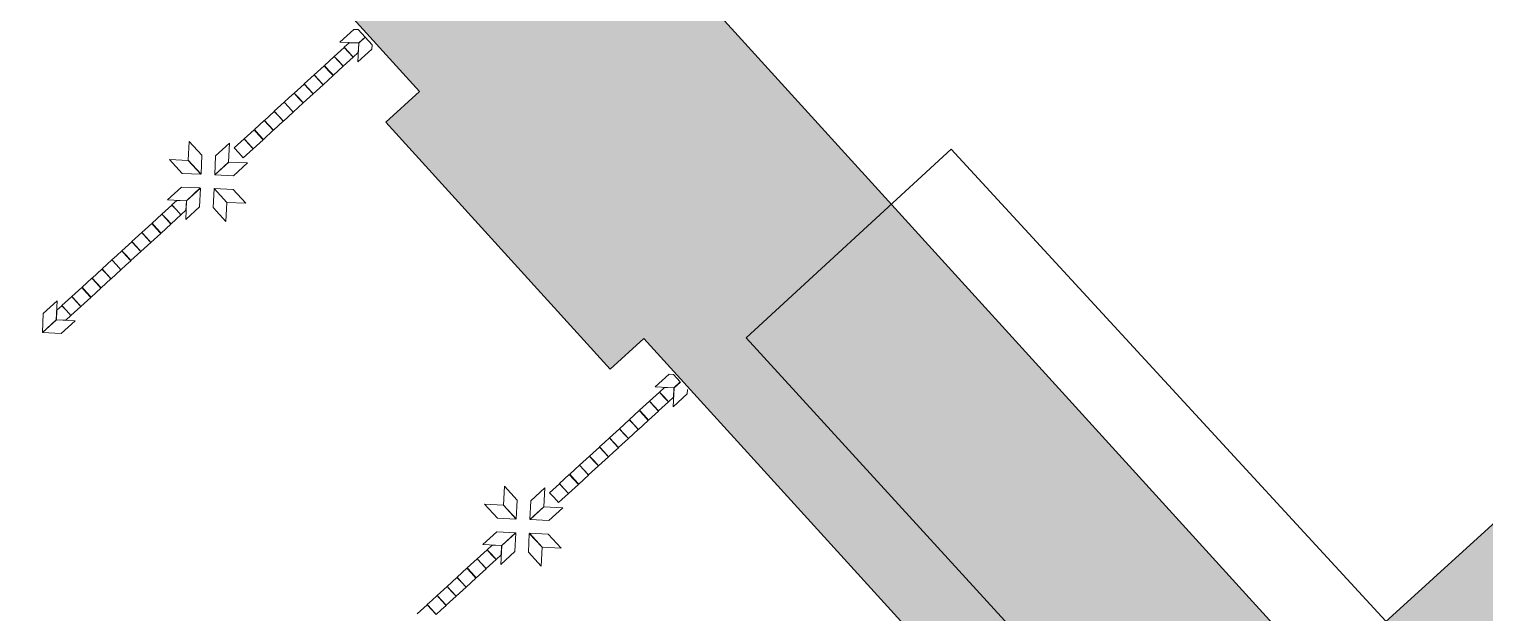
# Model space of a CAD drawing. Header units: inches. Extents: x 733725 to 1472938, y 4017711 to 8040520.
# Drawn here: x 734989.67 to 735033.31, y 4018865.03 to 4018882.52 of the extents above; entities that cross this region are included whole.
import ezdxf

# ---------------------------------------------------------------- set-up
doc = ezdxf.new("R2010")
doc.units = ezdxf.units.IN
doc.header["$MEASUREMENT"] = 0
for name, color, linetype, lineweight in [('H-HARAM3', 123, 'Continuous', 5), ('H-MAFSALL', 31, 'Continuous', 13), ('VAZE-MOJOOD-IN', 252, 'Continuous', 0)]:
    doc.layers.add(name, color=color, linetype=linetype, lineweight=lineweight)

msp = doc.modelspace()

# ---------------------------------------------------------------- hatches: boundary and pattern name
at = {"layer": 'H-HARAM3'}
h = msp.add_hatch(color=256, dxfattribs=at)
h.paths.add_polyline_path([(734968.945, 4018904.57), (734970.969, 4018906.602), (734971.867, 4018905.737), (734973.578, 4018907.283), (734973.489, 4018907.38), (734973.506, 4018907.734), (734972.712, 4018908.607), (734972.812, 4018910.704), (734974.365, 4018912.117), (734976.463, 4018912.017), (734977.257, 4018911.143), (734977.61, 4018911.127), (734977.698, 4018911.029), (734979.304, 4018912.489), (734977.921, 4018914.01), (734980.191, 4018916.143), (735001.122, 4018893.12), (735002.874, 4018894.713), (735010.473, 4018886.354), (735008.722, 4018884.761), (735028.454, 4018863.056), (735048.071, 4018880.89), (735063.581, 4018863.83), (735004.903, 4018810.484), (735014.588, 4018799.831), (735011.331, 4018796.869), (734988.511, 4018776.123), (734978.826, 4018786.776), (734935.481, 4018747.37), (734870.425, 4018818.928), (734879.573, 4018827.244), (734878.38, 4018828.556), (734957.805, 4018900.702), (734963.758, 4018902.485), (734968.84, 4018904.697)])
h.paths.add_polyline_path([(734888.935, 4018827.611), (734888.538, 4018819.278), (734909.051, 4018796.714), (734910.063, 4018797.634), (734916.789, 4018790.236), (734915.777, 4018789.316), (734936.29, 4018766.753), (734944.623, 4018766.356), (734981.613, 4018799.985), (734980.02, 4018801.737), (734989.638, 4018810.48), (734991.23, 4018808.728), (735028.22, 4018842.357), (735028.617, 4018850.69), (735008.103, 4018873.253), (735007.091, 4018872.333), (735000.365, 4018879.731), (735001.377, 4018880.651), (734980.864, 4018903.215), (734972.531, 4018903.612), (734935.541, 4018869.983), (734937.134, 4018868.231), (734927.517, 4018859.488), (734925.924, 4018861.239)], flags=16)
h = msp.add_hatch(color=256, dxfattribs=at)
h.paths.add_polyline_path([(734968.945, 4018904.57), (734970.969, 4018906.602), (734971.867, 4018905.737), (734973.578, 4018907.283), (734973.489, 4018907.38), (734973.506, 4018907.734), (734972.712, 4018908.607), (734972.812, 4018910.704), (734974.365, 4018912.117), (734976.463, 4018912.017), (734977.257, 4018911.143), (734977.61, 4018911.127), (734977.698, 4018911.029), (734979.304, 4018912.489), (734977.921, 4018914.01), (734980.191, 4018916.143), (735001.122, 4018893.12), (735002.874, 4018894.713), (735010.473, 4018886.354), (735008.722, 4018884.761), (735028.454, 4018863.056), (735048.071, 4018880.89), (735063.581, 4018863.83), (735004.903, 4018810.484), (735014.588, 4018799.831), (735011.331, 4018796.869), (734988.511, 4018776.123), (734978.826, 4018786.776), (734935.481, 4018747.37), (734870.425, 4018818.928), (734879.573, 4018827.244), (734878.38, 4018828.556), (734957.805, 4018900.702), (734963.758, 4018902.485), (734968.84, 4018904.697)])
h.paths.add_polyline_path([(734888.935, 4018827.611), (734888.538, 4018819.278), (734909.051, 4018796.714), (734910.063, 4018797.634), (734916.789, 4018790.236), (734915.777, 4018789.316), (734936.29, 4018766.753), (734944.623, 4018766.356), (734981.613, 4018799.985), (734980.02, 4018801.737), (734989.638, 4018810.48), (734991.23, 4018808.728), (735028.22, 4018842.357), (735028.617, 4018850.69), (735008.103, 4018873.253), (735007.091, 4018872.333), (735000.365, 4018879.731), (735001.377, 4018880.651), (734980.864, 4018903.215), (734972.531, 4018903.612), (734935.541, 4018869.983), (734937.134, 4018868.231), (734927.517, 4018859.488), (734925.924, 4018861.239)], flags=16)
at = {"layer": 'H-MAFSALL'}
h = msp.add_hatch(dxfattribs=at)
h.set_pattern_fill('ANGLE', color=256, scale=0.3, angle=45, style=0)
h.set_pattern_definition([(44.999999983, (-0.0012, 0.0002), (-1.4817422595, 1.4817422604), [1.524, -0.5715]), (134.999999983, (-0.0012, 0.0002), (-1.4817422604, -1.4817422595), [1.524, -0.5715])])
edge = h.paths.add_edge_path(flags=16)
edge.add_arc((734483.445, 4019138.19), 8, -50, 310)
edge = h.paths.add_edge_path(flags=16)
edge.add_arc((735041.69, 4018744.78), 5, 130, 310)
edge.add_arc((735041.69, 4018744.78), 5, -50, 130)
edge = h.paths.add_edge_path(flags=16)
edge.add_arc((734929.449, 4018650.032), 10, 307.1029, 310)
edge.add_line((734935.877, 4018642.372), (734935.481, 4018642.057))
edge = h.paths.add_edge_path(flags=16)
edge.add_arc((734448.304, 4018988.959), 5, -50, 310)
edge = h.paths.add_edge_path(flags=16)
edge.add_arc((734929.449, 4018650.032), 10, -50, 310)
edge = h.paths.add_edge_path()
edge.add_line((734470.495, 4018819.804), (734535.003, 4018852.189))
edge.add_line((734535.003, 4018852.189), (734535.003, 4018852.189))
edge.add_line((734535.003, 4018852.189), (734572.914, 4018810.916))
edge.add_arc((734615.714, 4018815.067), 43, 185.5397, 259.5981)
edge.add_line((734607.95, 4018772.774), (734656.259, 4018720.181))
edge.add_line((734656.259, 4018720.181), (734681.017, 4018702.881))
edge.add_line((734681.017, 4018702.881), (734689.467, 4018687.669))
edge.add_line((734689.467, 4018687.669), (734694.857, 4018680.12))
edge.add_line((734694.857, 4018680.12), (734719.321, 4018651.346))
edge.add_line((734719.321, 4018651.346), (734735.321, 4018631.946))
edge.add_line((734735.321, 4018631.946), (734738.811, 4018624.304))
edge.add_line((734738.811, 4018624.304), (734748.26, 4018603.512))
edge.add_line((734748.26, 4018603.512), (734747.516, 4018601.656))
edge.add_arc((734785.506, 4018511.871), 97.491, 107.72929, 112.93457, ccw=False)
edge.add_arc((734656.551, 4018541.881), 117.492, 25.08126, 32.34036, ccw=False)
edge.add_line((734762.964, 4018591.686), (734809.18, 4018581.942))
edge.add_line((734809.18, 4018581.942), (734866.219, 4018571.729))
edge.add_line((734866.219, 4018571.729), (734867.898, 4018578.513))
edge.add_line((734867.898, 4018578.513), (734907.725, 4018615.005))
edge.add_line((734907.725, 4018615.005), (734912.431, 4018609.829))
edge.add_line((734912.431, 4018609.829), (734975.64, 4018667.103))
edge.add_line((734975.64, 4018667.103), (734970.981, 4018672.229))
edge.add_line((734970.981, 4018672.229), (735032.04, 4018727.74))
edge.add_line((735032.04, 4018727.74), (735037.306, 4018722.006))
edge.add_line((735037.306, 4018722.006), (735052.413, 4018735.663))
edge.add_line((735052.413, 4018735.663), (735059.338, 4018741.922))
edge.add_line((735059.338, 4018741.922), (735066.401, 4018748.341))
edge.add_line((735066.401, 4018748.341), (735061.106, 4018754.165))
edge.add_line((735061.106, 4018754.165), (735117.118, 4018805.091))
edge.add_line((735117.118, 4018805.091), (735104.817, 4018818.622))
edge.add_line((735104.817, 4018818.622), (734958.677, 4018685.762))
edge.add_line((734958.677, 4018685.762), (734951.519, 4018693.635))
edge.add_line((734951.519, 4018693.635), (734933.872, 4018677.591))
edge.add_line((734933.872, 4018677.591), (734905.385, 4018651.693))
edge.add_line((734905.385, 4018651.693), (734888.108, 4018635.985))
edge.add_line((734888.108, 4018635.985), (734892.767, 4018630.86))
edge.add_line((734892.767, 4018630.86), (734854.667, 4018596.221))
edge.add_line((734854.667, 4018596.221), (734784.293, 4018608.823))
edge.add_arc((734788.7, 4018633.431), 25, 217.1653, 259.8479, ccw=False)
edge.add_line((734768.777, 4018618.328), (734704.047, 4018703.715))
edge.add_line((734704.047, 4018703.715), (734708.534, 4018710.947))
edge.add_line((734708.534, 4018710.947), (734700.207, 4018716.114))
edge.add_line((734700.207, 4018716.114), (734704.039, 4018722.289))
edge.add_line((734704.039, 4018722.289), (734698.091, 4018725.98))
edge.add_line((734698.091, 4018725.98), (734702.273, 4018732.721))
edge.add_line((734702.273, 4018732.721), (734702.336, 4018732.679))
edge.add_arc((734708.117, 4018741.415), 10.475, 236.5024, 314.0512)
edge.add_line((734715.401, 4018733.886), (734717.159, 4018735.485))
edge.add_line((734717.159, 4018735.485), (734722.231, 4018740.095))
edge.add_line((734722.231, 4018740.095), (734720.065, 4018742.478))
edge.add_line((734720.065, 4018742.478), (734726.132, 4018747.994))
edge.add_line((734726.132, 4018747.994), (734719.41, 4018755.387))
edge.add_line((734719.41, 4018755.387), (734713.218, 4018749.758))
edge.add_line((734713.218, 4018749.758), (734710.291, 4018752.978))
edge.add_line((734710.291, 4018752.978), (734716.483, 4018758.607))
edge.add_line((734716.483, 4018758.607), (734709.759, 4018766.003))
edge.add_line((734709.759, 4018766.003), (734703.567, 4018760.373))
edge.add_line((734703.567, 4018760.373), (734700.64, 4018763.593))
edge.add_line((734700.64, 4018763.593), (734706.832, 4018769.222))
edge.add_line((734706.832, 4018769.222), (734700.111, 4018776.616))
edge.add_line((734700.111, 4018776.616), (734694.4, 4018771.424))
edge.add_line((734694.4, 4018771.424), (734692.234, 4018773.807))
edge.add_line((734692.234, 4018773.807), (734686.631, 4018768.713))
edge.add_line((734686.631, 4018768.713), (734683.931, 4018766.258))
edge.add_arc((734691.488, 4018755.604), 13.062, 125.3471, 234.1486)
edge.add_line((734683.838, 4018745.017), (734679.674, 4018738.306))
edge.add_line((734679.674, 4018738.306), (734673.726, 4018741.996))
edge.add_line((734673.726, 4018741.996), (734673.41, 4018741.491))
edge.add_line((734673.41, 4018741.491), (734673.274, 4018741.576))
edge.add_line((734673.274, 4018741.576), (734669.424, 4018735.372))
edge.add_line((734669.424, 4018735.372), (734662.891, 4018739.425))
edge.add_line((734662.891, 4018739.425), (734661.12, 4018740.524))
edge.add_line((734661.12, 4018740.524), (734662.269, 4018742.424))
edge.add_line((734662.269, 4018742.424), (734639.091, 4018767.919))
edge.add_line((734639.091, 4018767.919), (734644.863, 4018773.166))
edge.add_line((734644.863, 4018773.166), (734641.27, 4018777.117))
edge.add_line((734641.27, 4018777.117), (734635.499, 4018771.87))
edge.add_line((734635.499, 4018771.87), (734624.539, 4018783.924))
edge.add_line((734624.539, 4018783.924), (734623.801, 4018783.25))
edge.add_line((734623.801, 4018783.25), (734611.491, 4018796.79))
edge.add_line((734611.491, 4018796.79), (734615.969, 4018800.904))
edge.add_line((734615.969, 4018800.904), (734613.206, 4018803.943))
edge.add_line((734613.206, 4018803.943), (734611.359, 4018802.264))
edge.add_line((734611.359, 4018802.264), (734611.02, 4018802.637))
edge.add_line((734611.02, 4018802.637), (734608.08, 4018802.777))
edge.add_line((734608.08, 4018802.777), (734607.708, 4018802.438))
edge.add_line((734607.708, 4018802.438), (734600.959, 4018809.861))
edge.add_line((734600.959, 4018809.861), (734601.332, 4018810.2))
edge.add_line((734601.332, 4018810.2), (734601.471, 4018813.14))
edge.add_line((734601.471, 4018813.14), (734601.133, 4018813.512))
edge.add_line((734601.133, 4018813.512), (734602.98, 4018815.191))
edge.add_line((734602.98, 4018815.191), (734600.195, 4018818.254))
edge.add_line((734600.195, 4018818.254), (734595.696, 4018814.164))
edge.add_line((734595.696, 4018814.164), (734583.386, 4018827.704))
edge.add_line((734583.386, 4018827.704), (734584.128, 4018828.375))
edge.add_line((734584.128, 4018828.375), (734573.169, 4018840.43))
edge.add_line((734573.169, 4018840.43), (734578.94, 4018845.677))
edge.add_line((734578.94, 4018845.677), (734575.348, 4018849.628))
edge.add_line((734575.348, 4018849.628), (734569.576, 4018844.381))
edge.add_line((734569.576, 4018844.381), (734546.398, 4018869.875))
edge.add_line((734546.398, 4018869.875), (734544.397, 4018868.912))
edge.add_line((734544.397, 4018868.912), (734540.057, 4018877.668))
edge.add_line((734540.057, 4018877.668), (734546.599, 4018880.911))
edge.add_line((734546.599, 4018880.911), (734546.526, 4018881.057))
edge.add_line((734546.526, 4018881.057), (734547.06, 4018881.322))
edge.add_line((734547.06, 4018881.322), (734543.952, 4018887.593))
edge.add_line((734543.952, 4018887.593), (734551.028, 4018891.101))
edge.add_arc((734562.294, 4018897.711), 13.062, 210.4016, 319.2031)
edge.add_line((734572.182, 4018889.177), (734580.485, 4018896.725))
edge.add_line((734580.485, 4018896.725), (734578.319, 4018899.107))
edge.add_line((734578.319, 4018899.107), (734584.029, 4018904.299))
edge.add_line((734584.029, 4018904.299), (734577.183, 4018911.579))
edge.add_line((734577.183, 4018911.579), (734571.116, 4018906.063))
edge.add_line((734571.116, 4018906.063), (734568.189, 4018909.283))
edge.add_line((734568.189, 4018909.283), (734574.256, 4018914.799))
edge.add_line((734574.256, 4018914.799), (734567.532, 4018922.195))
edge.add_line((734567.532, 4018922.195), (734561.465, 4018916.679))
edge.add_line((734561.465, 4018916.679), (734558.538, 4018919.898))
edge.add_line((734558.538, 4018919.898), (734564.605, 4018925.414))
edge.add_line((734564.605, 4018925.414), (734558.008, 4018932.921))
edge.add_line((734558.008, 4018932.921), (734551.941, 4018927.405))
edge.add_line((734551.941, 4018927.405), (734549.774, 4018929.787))
edge.add_line((734549.774, 4018929.787), (734542.945, 4018923.578))
edge.add_arc((734549.637, 4018915.633), 10.388, 130.1084, 208.8482)
edge.add_line((734540.538, 4018910.621), (734533.43, 4018907.097))
edge.add_line((734533.43, 4018907.097), (734530.321, 4018913.369))
edge.add_line((734530.321, 4018913.369), (734523.81, 4018910.141))
edge.add_line((734523.81, 4018910.141), (734519.422, 4018918.991))
edge.add_line((734519.422, 4018918.991), (734518.414, 4018918.49))
edge.add_line((734518.414, 4018918.49), (734483.652, 4018963.612))
edge.add_line((734483.652, 4018963.612), (734466.216, 4018986.25))
edge.add_arc((734446.342, 4018986.524), 19.876, -0.7881, 95.2465)
edge.add_line((734444.525, 4019006.316), (734441.745, 4019010.015))
edge.add_arc((734457.733, 4019022.03), 20, 159.6381, 216.9245, ccw=False)
edge.add_line((734438.983, 4019028.989), (734449.624, 4019057.661))
edge.add_arc((734468.375, 4019050.702), 20, 132.2751, 159.6381, ccw=False)
edge.add_line((734454.921, 4019065.5), (734492.174, 4019099.369))
edge.add_line((734492.174, 4019099.369), (734492.352, 4019103.094))
edge.add_line((734492.352, 4019103.094), (734518.495, 4019128.91))
edge.add_line((734518.495, 4019128.91), (734515.932, 4019129.032))
edge.add_line((734515.932, 4019129.032), (734509.618, 4019135.985))
edge.add_line((734509.618, 4019135.985), (734510.13, 4019146.749))
edge.add_line((734510.13, 4019146.749), (734519.735, 4019155.04))
edge.add_line((734519.735, 4019155.04), (734521.152, 4019171.133))
edge.add_line((734521.152, 4019171.133), (734507.472, 4019199.486))
edge.add_line((734507.472, 4019199.486), (734476.686, 4019171.099))
edge.add_line((734476.686, 4019171.099), (734472.574, 4019167.308))
edge.add_line((734472.574, 4019167.308), (734466.913, 4019162.087))
edge.add_line((734466.913, 4019162.087), (734466.392, 4019149.251))
edge.add_line((734466.392, 4019149.251), (734473.058, 4019142.023))
edge.add_line((734473.058, 4019142.023), (734470.728, 4019136.003))
edge.add_line((734470.728, 4019136.003), (734468.209, 4019122.907))
edge.add_line((734468.209, 4019122.907), (734466.607, 4019104.847))
edge.add_line((734466.607, 4019104.847), (734464.67, 4019103.328))
edge.add_line((734464.67, 4019103.328), (734460.43, 4019099.47))
edge.add_line((734460.43, 4019099.47), (734439.912, 4019080.557))
edge.add_arc((734466.972, 4019051.099), 40, 132.5703, 159.9333)
edge.add_line((734429.4, 4019064.824), (734425.787, 4019054.932))
edge.add_arc((734492.611, 4019019.499), 75.638, 152.06563, 155.27115)
edge.add_line((734423.91, 4019051.14), (734418.436, 4019034.299))
edge.add_line((734418.436, 4019034.299), (734418.393, 4019032.833))
edge.add_arc((734464.107, 4019027.499), 46.024, 173.3446, 190.8662)
edge.add_arc((734458.101, 4019026.815), 40, 191.5252, 222.5703)
edge.add_line((734428.643, 4018999.755), (734431.55, 4018996.591))
edge.add_arc((734450.637, 4018990.594), 20.007, 162.5586, 282.582)
edge.add_line((734454.995, 4018971.068), (734472.935, 4018951.538))
edge.add_line((734472.935, 4018951.538), (734489.366, 4018933.651))
edge.add_line((734489.366, 4018933.651), (734498.083, 4018916.295))
edge.add_line((734498.083, 4018916.295), (734467.009, 4018900.695))
edge.add_line((734467.009, 4018900.695), (734457.734, 4018896.038))
edge.add_line((734457.734, 4018896.038), (734446.846, 4018890.572))
edge.add_line((734446.846, 4018890.572), (734436.474, 4018885.365))
edge.add_line((734436.474, 4018885.365), (734448.8, 4018875.981))
edge.add_line((734448.8, 4018875.981), (734461.775, 4018837.145))
edge.add_line((734461.775, 4018837.145), (734470.495, 4018819.804))

# ---------------------------------------------------------------- linework, layer by layer
at = {"layer": 'H-HARAM3'}
for p, q in [((734999.405, 4018882.513), (734998.988, 4018882.131)), ((734999.405, 4018882.513), (734998.988, 4018882.131)), ((734999.534, 4018882.507), (734999.405, 4018882.513)), ((734999.534, 4018882.507), (734999.405, 4018882.513)), ((734999.742, 4018882.28), (734999.534, 4018882.507)), ((734999.742, 4018882.28), (734999.534, 4018882.507)), ((734999.553, 4018882.106), (734999.742, 4018882.28)), ((734999.553, 4018882.106), (734999.742, 4018882.28)), ((734999.745, 4018882.276), (734999.556, 4018882.103)), ((734999.745, 4018882.276), (734999.556, 4018882.103)), ((734999.954, 4018882.048), (734999.745, 4018882.276)), ((734999.954, 4018882.048), (734999.745, 4018882.276)), ((734999.116, 4018881.975), (734998.821, 4018881.705)), ((734999.116, 4018881.975), (734998.821, 4018881.705)), ((734998.988, 4018882.131), (734999.553, 4018882.106)), ((734998.988, 4018882.131), (734999.553, 4018882.106)), ((734999.251, 4018881.827), (734999.116, 4018881.975)), ((734999.251, 4018881.827), (734999.116, 4018881.975)), ((734999.12, 4018881.978), (734999.269, 4018882.114)), ((734999.12, 4018881.978), (734999.269, 4018882.114)), ((734999.255, 4018881.83), (734999.12, 4018881.978)), ((734999.255, 4018881.83), (734999.12, 4018881.978)), ((734999.269, 4018882.114), (734999.551, 4018882.102)), ((734999.269, 4018882.114), (734999.551, 4018882.102)), ((734999.556, 4018882.103), (734999.53, 4018881.538)), ((734999.556, 4018882.103), (734999.53, 4018881.538)), ((734999.53, 4018881.538), (734999.948, 4018881.92)), ((734999.53, 4018881.538), (734999.948, 4018881.92)), ((734999.551, 4018882.102), (734999.539, 4018881.819)), ((734999.551, 4018882.102), (734999.539, 4018881.819)), ((734999.948, 4018881.92), (734999.954, 4018882.048)), ((734999.948, 4018881.92), (734999.954, 4018882.048)), ((734998.512, 4018881.422), (734998.217, 4018881.152)), ((734998.512, 4018881.422), (734998.217, 4018881.152)), ((734998.647, 4018881.274), (734998.512, 4018881.422)), ((734998.647, 4018881.274), (734998.512, 4018881.422)), ((734998.818, 4018881.702), (734998.523, 4018881.432)), ((734998.818, 4018881.702), (734998.523, 4018881.432)), ((734998.523, 4018881.432), (734998.658, 4018881.284)), ((734998.523, 4018881.432), (734998.658, 4018881.284)), ((734998.793, 4018881.137), (734999.088, 4018881.407)), ((734998.793, 4018881.137), (734999.088, 4018881.407)), ((734998.953, 4018881.554), (734998.818, 4018881.702)), ((734998.953, 4018881.554), (734998.818, 4018881.702)), ((734998.821, 4018881.705), (734998.956, 4018881.557)), ((734998.821, 4018881.705), (734998.956, 4018881.557)), ((734999.088, 4018881.407), (734998.953, 4018881.554)), ((734999.088, 4018881.407), (734998.953, 4018881.554)), ((734998.956, 4018881.557), (734999.091, 4018881.41)), ((734998.956, 4018881.557), (734999.091, 4018881.41)), ((734999.091, 4018881.41), (734999.386, 4018881.68)), ((734999.091, 4018881.41), (734999.386, 4018881.68)), ((734999.386, 4018881.68), (734999.251, 4018881.827)), ((734999.386, 4018881.68), (734999.251, 4018881.827)), ((734999.39, 4018881.683), (734999.255, 4018881.83)), ((734999.39, 4018881.683), (734999.255, 4018881.83)), ((734999.539, 4018881.819), (734999.39, 4018881.683)), ((734999.539, 4018881.819), (734999.39, 4018881.683)), ((734998.213, 4018881.149), (734997.918, 4018880.879)), ((734998.213, 4018881.149), (734997.918, 4018880.879)), ((734998.348, 4018881.001), (734998.213, 4018881.149)), ((734998.348, 4018881.001), (734998.213, 4018881.149)), ((734998.217, 4018881.152), (734998.352, 4018881.004)), ((734998.217, 4018881.152), (734998.352, 4018881.004)), ((734998.483, 4018880.854), (734998.348, 4018881.001)), ((734998.483, 4018880.854), (734998.348, 4018881.001)), ((734998.352, 4018881.004), (734998.487, 4018880.857)), ((734998.352, 4018881.004), (734998.487, 4018880.857)), ((734998.487, 4018880.857), (734998.782, 4018881.127)), ((734998.487, 4018880.857), (734998.782, 4018881.127)), ((734998.782, 4018881.127), (734998.647, 4018881.274)), ((734998.782, 4018881.127), (734998.647, 4018881.274)), ((734998.658, 4018881.284), (734998.793, 4018881.137)), ((734998.658, 4018881.284), (734998.793, 4018881.137)), ((734997.617, 4018880.603), (734997.469, 4018880.468)), ((734997.617, 4018880.603), (734997.469, 4018880.468)), ((734997.752, 4018880.455), (734997.617, 4018880.603)), ((734997.752, 4018880.455), (734997.617, 4018880.603)), ((734997.915, 4018880.876), (734997.62, 4018880.606)), ((734997.915, 4018880.876), (734997.62, 4018880.606)), ((734997.62, 4018880.606), (734997.755, 4018880.458)), ((734997.62, 4018880.606), (734997.755, 4018880.458)), ((734997.89, 4018880.311), (734998.185, 4018880.581)), ((734997.89, 4018880.311), (734998.185, 4018880.581)), ((734998.05, 4018880.728), (734997.915, 4018880.876)), ((734998.05, 4018880.728), (734997.915, 4018880.876)), ((734997.918, 4018880.879), (734998.053, 4018880.731)), ((734997.918, 4018880.879), (734998.053, 4018880.731)), ((734998.185, 4018880.581), (734998.05, 4018880.728)), ((734998.185, 4018880.581), (734998.05, 4018880.728)), ((734998.053, 4018880.731), (734998.188, 4018880.584)), ((734998.053, 4018880.731), (734998.188, 4018880.584)), ((734998.188, 4018880.584), (734998.483, 4018880.854)), ((734998.188, 4018880.584), (734998.483, 4018880.854)), ((734997.318, 4018880.33), (734997.023, 4018880.06)), ((734997.318, 4018880.33), (734997.023, 4018880.06)), ((734997.453, 4018880.183), (734997.318, 4018880.33)), ((734997.453, 4018880.183), (734997.318, 4018880.33)), ((734997.469, 4018880.468), (734997.321, 4018880.333)), ((734997.469, 4018880.468), (734997.321, 4018880.333)), ((734997.321, 4018880.333), (734997.456, 4018880.185)), ((734997.321, 4018880.333), (734997.456, 4018880.185)), ((734997.588, 4018880.035), (734997.453, 4018880.183)), ((734997.588, 4018880.035), (734997.453, 4018880.183)), ((734997.456, 4018880.185), (734997.591, 4018880.038)), ((734997.456, 4018880.185), (734997.591, 4018880.038)), ((734997.591, 4018880.038), (734997.739, 4018880.173)), ((734997.591, 4018880.038), (734997.739, 4018880.173)), ((734997.739, 4018880.173), (734997.887, 4018880.308)), ((734997.739, 4018880.173), (734997.887, 4018880.308)), ((734997.887, 4018880.308), (734997.752, 4018880.455)), ((734997.887, 4018880.308), (734997.752, 4018880.455)), ((734997.755, 4018880.458), (734997.89, 4018880.311)), ((734997.755, 4018880.458), (734997.89, 4018880.311)), ((734996.721, 4018879.784), (734996.426, 4018879.514)), ((734996.721, 4018879.784), (734996.426, 4018879.514)), ((734996.856, 4018879.637), (734996.721, 4018879.784)), ((734996.856, 4018879.637), (734996.721, 4018879.784)), ((734997.02, 4018880.057), (734996.725, 4018879.787)), ((734997.02, 4018880.057), (734996.725, 4018879.787)), ((734996.725, 4018879.787), (734996.86, 4018879.64)), ((734996.725, 4018879.787), (734996.86, 4018879.64)), ((734996.995, 4018879.492), (734997.29, 4018879.762)), ((734996.995, 4018879.492), (734997.29, 4018879.762)), ((734997.155, 4018879.91), (734997.02, 4018880.057)), ((734997.155, 4018879.91), (734997.02, 4018880.057)), ((734997.023, 4018880.06), (734997.158, 4018879.913)), ((734997.023, 4018880.06), (734997.158, 4018879.913)), ((734997.29, 4018879.762), (734997.155, 4018879.91)), ((734997.29, 4018879.762), (734997.155, 4018879.91)), ((734997.158, 4018879.913), (734997.293, 4018879.765)), ((734997.158, 4018879.913), (734997.293, 4018879.765)), ((734997.293, 4018879.765), (734997.588, 4018880.035)), ((734997.293, 4018879.765), (734997.588, 4018880.035)), ((734996.117, 4018879.231), (734995.822, 4018878.961)), ((734996.117, 4018879.231), (734995.822, 4018878.961)), ((734996.252, 4018879.084), (734996.117, 4018879.231)), ((734996.252, 4018879.084), (734996.117, 4018879.231)), ((734996.415, 4018879.504), (734996.12, 4018879.234)), ((734996.415, 4018879.504), (734996.12, 4018879.234)), ((734996.12, 4018879.234), (734996.255, 4018879.087)), ((734996.12, 4018879.234), (734996.255, 4018879.087)), ((734996.55, 4018879.356), (734996.415, 4018879.504)), ((734996.55, 4018879.356), (734996.415, 4018879.504)), ((734996.426, 4018879.514), (734996.561, 4018879.367)), ((734996.426, 4018879.514), (734996.561, 4018879.367)), ((734996.685, 4018879.209), (734996.55, 4018879.356)), ((734996.685, 4018879.209), (734996.55, 4018879.356)), ((734996.561, 4018879.367), (734996.696, 4018879.219)), ((734996.561, 4018879.367), (734996.696, 4018879.219)), ((734996.696, 4018879.219), (734996.991, 4018879.489)), ((734996.696, 4018879.219), (734996.991, 4018879.489)), ((734996.991, 4018879.489), (734996.856, 4018879.637)), ((734996.991, 4018879.489), (734996.856, 4018879.637)), ((734996.86, 4018879.64), (734996.995, 4018879.492)), ((734996.86, 4018879.64), (734996.995, 4018879.492)), ((734994.445, 4018878.592), (734994.47, 4018879.157)), ((734994.445, 4018878.592), (734994.47, 4018879.157)), ((734994.47, 4018879.157), (734994.852, 4018878.74)), ((734994.47, 4018879.157), (734994.852, 4018878.74)), ((734995.677, 4018879.103), (734995.26, 4018878.721)), ((734995.677, 4018879.103), (734995.26, 4018878.721)), ((734995.652, 4018878.538), (734995.677, 4018879.103)), ((734995.652, 4018878.538), (734995.677, 4018879.103)), ((734995.822, 4018878.961), (734995.957, 4018878.814)), ((734995.822, 4018878.961), (734995.957, 4018878.814)), ((734995.957, 4018878.814), (734996.092, 4018878.666)), ((734995.957, 4018878.814), (734996.092, 4018878.666)), ((734996.092, 4018878.666), (734996.387, 4018878.936)), ((734996.092, 4018878.666), (734996.387, 4018878.936)), ((734996.387, 4018878.936), (734996.252, 4018879.084)), ((734996.387, 4018878.936), (734996.252, 4018879.084)), ((734996.255, 4018879.087), (734996.39, 4018878.939)), ((734996.255, 4018879.087), (734996.39, 4018878.939)), ((734996.39, 4018878.939), (734996.685, 4018879.209)), ((734996.39, 4018878.939), (734996.685, 4018879.209)), ((734993.876, 4018878.614), (734994.258, 4018878.197)), ((734994.441, 4018878.589), (734993.876, 4018878.614)), ((734993.876, 4018878.614), (734994.258, 4018878.197)), ((734994.441, 4018878.589), (734993.876, 4018878.614)), ((734994.823, 4018878.172), (734994.441, 4018878.589)), ((734994.823, 4018878.172), (734994.441, 4018878.589)), ((734994.827, 4018878.174), (734994.445, 4018878.592)), ((734994.827, 4018878.174), (734994.445, 4018878.592)), ((734994.852, 4018878.74), (734994.827, 4018878.174)), ((734994.852, 4018878.74), (734994.827, 4018878.174)), ((734995.26, 4018878.721), (734995.235, 4018878.156)), ((734995.26, 4018878.721), (734995.235, 4018878.156)), ((734995.235, 4018878.156), (734995.652, 4018878.538)), ((734995.235, 4018878.156), (734995.652, 4018878.538)), ((734995.238, 4018878.153), (734995.655, 4018878.535)), ((734995.238, 4018878.153), (734995.655, 4018878.535)), ((734995.655, 4018878.535), (734996.22, 4018878.51)), ((734995.655, 4018878.535), (734996.22, 4018878.51)), ((734996.22, 4018878.51), (734995.803, 4018878.128)), ((734996.22, 4018878.51), (734995.803, 4018878.128)), ((734994.258, 4018878.197), (734994.823, 4018878.172)), ((734994.258, 4018878.197), (734994.823, 4018878.172)), ((734995.803, 4018878.128), (734995.238, 4018878.153)), ((734995.803, 4018878.128), (734995.238, 4018878.153)), ((734993.823, 4018877.406), (734994.24, 4018877.788)), ((734993.823, 4018877.406), (734994.24, 4018877.788)), ((734994.24, 4018877.788), (734994.805, 4018877.763)), ((734994.24, 4018877.788), (734994.805, 4018877.763)), ((734994.805, 4018877.763), (734994.388, 4018877.381)), ((734994.805, 4018877.763), (734994.388, 4018877.381)), ((734994.808, 4018877.76), (734994.391, 4018877.378)), ((734994.808, 4018877.76), (734994.391, 4018877.378)), ((734994.783, 4018877.195), (734994.808, 4018877.76)), ((734994.783, 4018877.195), (734994.808, 4018877.76)), ((734995.191, 4018877.177), (734995.216, 4018877.742)), ((734995.191, 4018877.177), (734995.216, 4018877.742)), ((734995.216, 4018877.742), (734995.598, 4018877.324)), ((734995.216, 4018877.742), (734995.598, 4018877.324)), ((734995.785, 4018877.72), (734995.22, 4018877.745)), ((734995.22, 4018877.745), (734995.602, 4018877.327)), ((734995.785, 4018877.72), (734995.22, 4018877.745)), ((734995.22, 4018877.745), (734995.602, 4018877.327)), ((734996.167, 4018877.302), (734995.785, 4018877.72)), ((734996.167, 4018877.302), (734995.785, 4018877.72)), ((734993.656, 4018876.98), (734993.951, 4018877.25)), ((734993.656, 4018876.98), (734993.951, 4018877.25)), ((734994.388, 4018877.381), (734993.823, 4018877.406)), ((734994.388, 4018877.381), (734993.823, 4018877.406)), ((734993.951, 4018877.25), (734994.086, 4018877.103)), ((734993.951, 4018877.25), (734994.086, 4018877.103)), ((734994.104, 4018877.39), (734993.955, 4018877.253)), ((734994.104, 4018877.39), (734993.955, 4018877.253)), ((734993.955, 4018877.253), (734994.09, 4018877.106)), ((734993.955, 4018877.253), (734994.09, 4018877.106)), ((734994.086, 4018877.103), (734994.221, 4018876.955)), ((734994.086, 4018877.103), (734994.221, 4018876.955)), ((734994.09, 4018877.106), (734994.225, 4018876.958)), ((734994.09, 4018877.106), (734994.225, 4018876.958)), ((734994.386, 4018877.377), (734994.104, 4018877.39)), ((734994.386, 4018877.377), (734994.104, 4018877.39)), ((734994.225, 4018876.958), (734994.374, 4018877.095)), ((734994.225, 4018876.958), (734994.374, 4018877.095)), ((734994.391, 4018877.378), (734994.366, 4018876.813)), ((734994.391, 4018877.378), (734994.366, 4018876.813)), ((734994.366, 4018876.813), (734994.783, 4018877.195)), ((734994.366, 4018876.813), (734994.783, 4018877.195)), ((734994.374, 4018877.095), (734994.386, 4018877.377)), ((734994.374, 4018877.095), (734994.386, 4018877.377)), ((734995.573, 4018876.759), (734995.191, 4018877.177)), ((734995.573, 4018876.759), (734995.191, 4018877.177)), ((734995.598, 4018877.324), (734995.573, 4018876.759)), ((734995.598, 4018877.324), (734995.573, 4018876.759)), ((734995.602, 4018877.327), (734996.167, 4018877.302)), ((734995.602, 4018877.327), (734996.167, 4018877.302)), ((734993.052, 4018876.427), (734993.347, 4018876.697)), ((734993.052, 4018876.427), (734993.347, 4018876.697)), ((734993.347, 4018876.697), (734993.482, 4018876.55)), ((734993.347, 4018876.697), (734993.482, 4018876.55)), ((734993.358, 4018876.707), (734993.653, 4018876.977)), ((734993.358, 4018876.707), (734993.653, 4018876.977)), ((734993.493, 4018876.56), (734993.358, 4018876.707)), ((734993.493, 4018876.56), (734993.358, 4018876.707)), ((734993.923, 4018876.682), (734993.628, 4018876.412)), ((734993.923, 4018876.682), (734993.628, 4018876.412)), ((734993.653, 4018876.977), (734993.788, 4018876.83)), ((734993.653, 4018876.977), (734993.788, 4018876.83)), ((734993.791, 4018876.833), (734993.656, 4018876.98)), ((734993.791, 4018876.833), (734993.656, 4018876.98)), ((734993.788, 4018876.83), (734993.923, 4018876.682)), ((734993.788, 4018876.83), (734993.923, 4018876.682)), ((734993.926, 4018876.685), (734993.791, 4018876.833)), ((734993.926, 4018876.685), (734993.791, 4018876.833)), ((734994.221, 4018876.955), (734993.926, 4018876.685)), ((734994.221, 4018876.955), (734993.926, 4018876.685)), ((734992.753, 4018876.154), (734993.048, 4018876.424)), ((734992.753, 4018876.154), (734993.048, 4018876.424)), ((734993.048, 4018876.424), (734993.183, 4018876.277)), ((734993.048, 4018876.424), (734993.183, 4018876.277)), ((734993.187, 4018876.28), (734993.052, 4018876.427)), ((734993.187, 4018876.28), (734993.052, 4018876.427)), ((734993.183, 4018876.277), (734993.318, 4018876.129)), ((734993.183, 4018876.277), (734993.318, 4018876.129)), ((734993.322, 4018876.132), (734993.187, 4018876.28)), ((734993.322, 4018876.132), (734993.187, 4018876.28)), ((734993.617, 4018876.402), (734993.322, 4018876.132)), ((734993.617, 4018876.402), (734993.322, 4018876.132)), ((734993.482, 4018876.55), (734993.617, 4018876.402)), ((734993.482, 4018876.55), (734993.617, 4018876.402)), ((734993.628, 4018876.412), (734993.493, 4018876.56)), ((734993.628, 4018876.412), (734993.493, 4018876.56)), ((734992.157, 4018875.608), (734992.304, 4018875.743)), ((734992.157, 4018875.608), (734992.304, 4018875.743)), ((734992.304, 4018875.743), (734992.452, 4018875.878)), ((734992.304, 4018875.743), (734992.452, 4018875.878)), ((734992.452, 4018875.878), (734992.587, 4018875.731)), ((734992.452, 4018875.878), (734992.587, 4018875.731)), ((734992.455, 4018875.881), (734992.75, 4018876.151)), ((734992.455, 4018875.881), (734992.75, 4018876.151)), ((734992.59, 4018875.734), (734992.455, 4018875.881)), ((734992.59, 4018875.734), (734992.455, 4018875.881)), ((734992.725, 4018875.586), (734992.59, 4018875.734)), ((734992.725, 4018875.586), (734992.59, 4018875.734)), ((734993.02, 4018875.856), (734992.725, 4018875.586)), ((734993.02, 4018875.856), (734992.725, 4018875.586)), ((734992.75, 4018876.151), (734992.885, 4018876.004)), ((734992.75, 4018876.151), (734992.885, 4018876.004)), ((734992.888, 4018876.007), (734992.753, 4018876.154)), ((734992.888, 4018876.007), (734992.753, 4018876.154)), ((734992.885, 4018876.004), (734993.02, 4018875.856)), ((734992.885, 4018876.004), (734993.02, 4018875.856)), ((734993.023, 4018875.859), (734992.888, 4018876.007)), ((734993.023, 4018875.859), (734992.888, 4018876.007)), ((734993.318, 4018876.129), (734993.023, 4018875.859)), ((734993.318, 4018876.129), (734993.023, 4018875.859)), ((734991.56, 4018875.062), (734991.855, 4018875.332)), ((734991.56, 4018875.062), (734991.855, 4018875.332)), ((734991.855, 4018875.332), (734991.99, 4018875.185)), ((734991.855, 4018875.332), (734991.99, 4018875.185)), ((734991.858, 4018875.335), (734992.153, 4018875.605)), ((734991.858, 4018875.335), (734992.153, 4018875.605)), ((734991.993, 4018875.188), (734991.858, 4018875.335)), ((734991.993, 4018875.188), (734991.858, 4018875.335)), ((734992.423, 4018875.31), (734992.128, 4018875.04)), ((734992.423, 4018875.31), (734992.128, 4018875.04)), ((734992.153, 4018875.605), (734992.288, 4018875.458)), ((734992.153, 4018875.605), (734992.288, 4018875.458)), ((734992.291, 4018875.461), (734992.157, 4018875.608)), ((734992.291, 4018875.461), (734992.157, 4018875.608)), ((734992.288, 4018875.458), (734992.423, 4018875.31)), ((734992.288, 4018875.458), (734992.423, 4018875.31)), ((734992.426, 4018875.313), (734992.291, 4018875.461)), ((734992.426, 4018875.313), (734992.291, 4018875.461)), ((734992.574, 4018875.448), (734992.426, 4018875.313)), ((734992.574, 4018875.448), (734992.426, 4018875.313)), ((734992.722, 4018875.583), (734992.574, 4018875.448)), ((734992.722, 4018875.583), (734992.574, 4018875.448)), ((734992.587, 4018875.731), (734992.722, 4018875.583)), ((734992.587, 4018875.731), (734992.722, 4018875.583)), ((734991.261, 4018874.789), (734991.556, 4018875.059)), ((734991.261, 4018874.789), (734991.556, 4018875.059)), ((734991.556, 4018875.059), (734991.691, 4018874.912)), ((734991.556, 4018875.059), (734991.691, 4018874.912)), ((734991.695, 4018874.915), (734991.56, 4018875.062)), ((734991.695, 4018874.915), (734991.56, 4018875.062)), ((734991.691, 4018874.912), (734991.826, 4018874.764)), ((734991.691, 4018874.912), (734991.826, 4018874.764)), ((734991.83, 4018874.767), (734991.695, 4018874.915)), ((734991.83, 4018874.767), (734991.695, 4018874.915)), ((734992.125, 4018875.037), (734991.83, 4018874.767)), ((734992.125, 4018875.037), (734991.83, 4018874.767)), ((734991.99, 4018875.185), (734992.125, 4018875.037)), ((734991.99, 4018875.185), (734992.125, 4018875.037)), ((734992.128, 4018875.04), (734991.993, 4018875.188)), ((734992.128, 4018875.04), (734991.993, 4018875.188)), ((734990.657, 4018874.236), (734990.952, 4018874.506)), ((734990.657, 4018874.236), (734990.952, 4018874.506)), ((734990.952, 4018874.506), (734991.087, 4018874.359)), ((734990.952, 4018874.506), (734991.087, 4018874.359)), ((734990.955, 4018874.509), (734991.25, 4018874.779)), ((734990.955, 4018874.509), (734991.25, 4018874.779)), ((734991.09, 4018874.362), (734990.955, 4018874.509)), ((734991.09, 4018874.362), (734990.955, 4018874.509)), ((734991.52, 4018874.484), (734991.225, 4018874.214)), ((734991.52, 4018874.484), (734991.225, 4018874.214)), ((734991.25, 4018874.779), (734991.385, 4018874.632)), ((734991.25, 4018874.779), (734991.385, 4018874.632)), ((734991.396, 4018874.642), (734991.261, 4018874.789)), ((734991.396, 4018874.642), (734991.261, 4018874.789)), ((734991.385, 4018874.632), (734991.52, 4018874.484)), ((734991.385, 4018874.632), (734991.52, 4018874.484)), ((734991.531, 4018874.494), (734991.396, 4018874.642)), ((734991.531, 4018874.494), (734991.396, 4018874.642)), ((734991.826, 4018874.764), (734991.531, 4018874.494)), ((734991.826, 4018874.764), (734991.531, 4018874.494)), ((734990.095, 4018873.997), (734990.07, 4018873.432)), ((734990.095, 4018873.997), (734990.07, 4018873.432)), ((734990.513, 4018874.378), (734990.095, 4018873.997)), ((734990.513, 4018874.378), (734990.095, 4018873.997)), ((734990.487, 4018873.813), (734990.513, 4018874.378)), ((734990.487, 4018873.813), (734990.513, 4018874.378)), ((734990.492, 4018873.814), (734990.504, 4018874.097)), ((734990.492, 4018873.814), (734990.504, 4018874.097)), ((734990.504, 4018874.097), (734990.654, 4018874.233)), ((734990.504, 4018874.097), (734990.654, 4018874.233)), ((734990.654, 4018874.233), (734990.789, 4018874.086)), ((734990.654, 4018874.233), (734990.789, 4018874.086)), ((734990.792, 4018874.089), (734990.657, 4018874.236)), ((734990.792, 4018874.089), (734990.657, 4018874.236)), ((734990.789, 4018874.086), (734990.924, 4018873.938)), ((734990.789, 4018874.086), (734990.924, 4018873.938)), ((734990.927, 4018873.941), (734990.792, 4018874.089)), ((734990.927, 4018873.941), (734990.792, 4018874.089)), ((734991.222, 4018874.211), (734990.927, 4018873.941)), ((734991.222, 4018874.211), (734990.927, 4018873.941)), ((734991.087, 4018874.359), (734991.222, 4018874.211)), ((734991.087, 4018874.359), (734991.222, 4018874.211)), ((734991.225, 4018874.214), (734991.09, 4018874.362)), ((734991.225, 4018874.214), (734991.09, 4018874.362)), ((734990.07, 4018873.432), (734990.487, 4018873.813)), ((734990.07, 4018873.432), (734990.487, 4018873.813)), ((734990.073, 4018873.428), (734990.49, 4018873.81)), ((734990.073, 4018873.428), (734990.49, 4018873.81)), ((734990.49, 4018873.81), (734991.056, 4018873.785)), ((734990.49, 4018873.81), (734991.056, 4018873.785)), ((734990.774, 4018873.802), (734990.492, 4018873.814)), ((734990.774, 4018873.802), (734990.492, 4018873.814)), ((734991.056, 4018873.785), (734990.638, 4018873.403)), ((734991.056, 4018873.785), (734990.638, 4018873.403)), ((734990.924, 4018873.938), (734990.774, 4018873.802)), ((734990.924, 4018873.938), (734990.774, 4018873.802)), ((734990.638, 4018873.403), (734990.073, 4018873.428)), ((734990.638, 4018873.403), (734990.073, 4018873.428)), ((735008.437, 4018871.801), (735008.855, 4018872.183)), ((735008.437, 4018871.801), (735008.855, 4018872.183)), ((735008.855, 4018872.183), (735008.983, 4018872.177)), ((735008.855, 4018872.183), (735008.983, 4018872.177)), ((735008.983, 4018872.177), (735009.192, 4018871.95)), ((735008.983, 4018872.177), (735009.192, 4018871.95)), ((735009.192, 4018871.95), (735009.002, 4018871.776)), ((735009.192, 4018871.95), (735009.002, 4018871.776)), ((735009.005, 4018871.773), (735009.195, 4018871.946)), ((735009.005, 4018871.773), (735009.195, 4018871.946)), ((735007.972, 4018871.102), (735008.267, 4018871.372)), ((735007.972, 4018871.102), (735008.267, 4018871.372)), ((735008.267, 4018871.372), (735008.402, 4018871.225)), ((735008.267, 4018871.372), (735008.402, 4018871.225)), ((735008.271, 4018871.375), (735008.566, 4018871.645)), ((735008.271, 4018871.375), (735008.566, 4018871.645)), ((735008.406, 4018871.228), (735008.271, 4018871.375)), ((735008.406, 4018871.228), (735008.271, 4018871.375)), ((735009.002, 4018871.776), (735008.437, 4018871.801)), ((735009.002, 4018871.776), (735008.437, 4018871.801)), ((735008.566, 4018871.645), (735008.701, 4018871.498)), ((735008.566, 4018871.645), (735008.701, 4018871.498)), ((735008.718, 4018871.785), (735008.569, 4018871.648)), ((735008.718, 4018871.785), (735008.569, 4018871.648)), ((735008.569, 4018871.648), (735008.704, 4018871.501)), ((735008.569, 4018871.648), (735008.704, 4018871.501)), ((735008.701, 4018871.498), (735008.836, 4018871.35)), ((735008.701, 4018871.498), (735008.836, 4018871.35)), ((735008.704, 4018871.501), (735008.839, 4018871.353)), ((735008.704, 4018871.501), (735008.839, 4018871.353)), ((735009.001, 4018871.772), (735008.718, 4018871.785)), ((735009.001, 4018871.772), (735008.718, 4018871.785)), ((735008.839, 4018871.353), (735008.988, 4018871.489)), ((735008.839, 4018871.353), (735008.988, 4018871.489)), ((735008.98, 4018871.208), (735009.005, 4018871.773)), ((735008.98, 4018871.208), (735009.005, 4018871.773)), ((735009.397, 4018871.59), (735008.98, 4018871.208)), ((735009.397, 4018871.59), (735008.98, 4018871.208)), ((735008.988, 4018871.489), (735009.001, 4018871.772)), ((735008.988, 4018871.489), (735009.001, 4018871.772)), ((735009.403, 4018871.719), (735009.397, 4018871.59)), ((735009.403, 4018871.719), (735009.397, 4018871.59)), ((735007.666, 4018870.822), (735007.961, 4018871.092)), ((735007.666, 4018870.822), (735007.961, 4018871.092)), ((735007.961, 4018871.092), (735008.096, 4018870.945)), ((735007.961, 4018871.092), (735008.096, 4018870.945)), ((735008.107, 4018870.955), (735007.972, 4018871.102)), ((735008.107, 4018870.955), (735007.972, 4018871.102)), ((735008.096, 4018870.945), (735008.231, 4018870.797)), ((735008.096, 4018870.945), (735008.231, 4018870.797)), ((735008.242, 4018870.807), (735008.107, 4018870.955)), ((735008.242, 4018870.807), (735008.107, 4018870.955)), ((735008.537, 4018871.077), (735008.242, 4018870.807)), ((735008.537, 4018871.077), (735008.242, 4018870.807)), ((735008.402, 4018871.225), (735008.537, 4018871.077)), ((735008.402, 4018871.225), (735008.537, 4018871.077)), ((735008.541, 4018871.08), (735008.406, 4018871.228)), ((735008.541, 4018871.08), (735008.406, 4018871.228)), ((735008.836, 4018871.35), (735008.541, 4018871.08)), ((735008.836, 4018871.35), (735008.541, 4018871.08)), ((735007.069, 4018870.276), (735007.365, 4018870.546)), ((735007.069, 4018870.276), (735007.365, 4018870.546)), ((735007.365, 4018870.546), (735007.5, 4018870.399)), ((735007.365, 4018870.546), (735007.5, 4018870.399)), ((735007.368, 4018870.549), (735007.663, 4018870.819)), ((735007.368, 4018870.549), (735007.663, 4018870.819)), ((735007.503, 4018870.402), (735007.368, 4018870.549)), ((735007.503, 4018870.402), (735007.368, 4018870.549)), ((735007.933, 4018870.524), (735007.638, 4018870.254)), ((735007.933, 4018870.524), (735007.638, 4018870.254)), ((735007.663, 4018870.819), (735007.798, 4018870.672)), ((735007.663, 4018870.819), (735007.798, 4018870.672)), ((735007.801, 4018870.675), (735007.666, 4018870.822)), ((735007.801, 4018870.675), (735007.666, 4018870.822)), ((735007.798, 4018870.672), (735007.933, 4018870.524)), ((735007.798, 4018870.672), (735007.933, 4018870.524)), ((735007.936, 4018870.527), (735007.801, 4018870.675)), ((735007.936, 4018870.527), (735007.801, 4018870.675)), ((735008.231, 4018870.797), (735007.936, 4018870.527)), ((735008.231, 4018870.797), (735007.936, 4018870.527)), ((735006.771, 4018870.003), (735006.919, 4018870.138)), ((735006.771, 4018870.003), (735006.919, 4018870.138)), ((735006.919, 4018870.138), (735007.066, 4018870.273)), ((735006.919, 4018870.138), (735007.066, 4018870.273)), ((735007.066, 4018870.273), (735007.201, 4018870.126)), ((735007.066, 4018870.273), (735007.201, 4018870.126)), ((735007.204, 4018870.129), (735007.069, 4018870.276)), ((735007.204, 4018870.129), (735007.069, 4018870.276)), ((735007.201, 4018870.126), (735007.336, 4018869.978)), ((735007.201, 4018870.126), (735007.336, 4018869.978)), ((735007.339, 4018869.981), (735007.204, 4018870.129)), ((735007.339, 4018869.981), (735007.204, 4018870.129)), ((735007.635, 4018870.251), (735007.339, 4018869.981)), ((735007.635, 4018870.251), (735007.339, 4018869.981)), ((735007.5, 4018870.399), (735007.635, 4018870.251)), ((735007.5, 4018870.399), (735007.635, 4018870.251)), ((735007.638, 4018870.254), (735007.503, 4018870.402)), ((735007.638, 4018870.254), (735007.503, 4018870.402)), ((735006.174, 4018869.457), (735006.469, 4018869.727)), ((735006.174, 4018869.457), (735006.469, 4018869.727)), ((735006.469, 4018869.727), (735006.604, 4018869.58)), ((735006.469, 4018869.727), (735006.604, 4018869.58)), ((735006.473, 4018869.73), (735006.768, 4018870)), ((735006.473, 4018869.73), (735006.768, 4018870)), ((735006.608, 4018869.583), (735006.473, 4018869.73)), ((735006.608, 4018869.583), (735006.473, 4018869.73)), ((735007.038, 4018869.705), (735006.743, 4018869.435)), ((735007.038, 4018869.705), (735006.743, 4018869.435)), ((735006.768, 4018870), (735006.903, 4018869.853)), ((735006.768, 4018870), (735006.903, 4018869.853)), ((735006.906, 4018869.856), (735006.771, 4018870.003)), ((735006.906, 4018869.856), (735006.771, 4018870.003)), ((735006.903, 4018869.853), (735007.038, 4018869.705)), ((735006.903, 4018869.853), (735007.038, 4018869.705)), ((735007.041, 4018869.708), (735006.906, 4018869.856)), ((735007.041, 4018869.708), (735006.906, 4018869.856)), ((735007.189, 4018869.843), (735007.041, 4018869.708)), ((735007.189, 4018869.843), (735007.041, 4018869.708)), ((735007.336, 4018869.978), (735007.189, 4018869.843)), ((735007.336, 4018869.978), (735007.189, 4018869.843)), ((735005.876, 4018869.184), (735006.171, 4018869.454)), ((735005.876, 4018869.184), (735006.171, 4018869.454)), ((735006.171, 4018869.454), (735006.306, 4018869.307)), ((735006.171, 4018869.454), (735006.306, 4018869.307)), ((735006.309, 4018869.31), (735006.174, 4018869.457)), ((735006.309, 4018869.31), (735006.174, 4018869.457)), ((735006.306, 4018869.307), (735006.441, 4018869.159)), ((735006.306, 4018869.307), (735006.441, 4018869.159)), ((735006.444, 4018869.162), (735006.309, 4018869.31)), ((735006.444, 4018869.162), (735006.309, 4018869.31)), ((735006.739, 4018869.432), (735006.444, 4018869.162)), ((735006.739, 4018869.432), (735006.444, 4018869.162)), ((735006.604, 4018869.58), (735006.739, 4018869.432)), ((735006.604, 4018869.58), (735006.739, 4018869.432)), ((735006.743, 4018869.435), (735006.608, 4018869.583)), ((735006.743, 4018869.435), (735006.608, 4018869.583)), ((735003.894, 4018868.262), (735003.919, 4018868.827)), ((735003.894, 4018868.262), (735003.919, 4018868.827)), ((735003.919, 4018868.827), (735004.301, 4018868.41)), ((735003.919, 4018868.827), (735004.301, 4018868.41)), ((735005.127, 4018868.773), (735004.71, 4018868.392)), ((735005.127, 4018868.773), (735004.71, 4018868.392)), ((735005.102, 4018868.208), (735005.127, 4018868.773)), ((735005.102, 4018868.208), (735005.127, 4018868.773)), ((735005.271, 4018868.631), (735005.566, 4018868.901)), ((735005.271, 4018868.631), (735005.566, 4018868.901)), ((735005.566, 4018868.901), (735005.701, 4018868.754)), ((735005.566, 4018868.901), (735005.701, 4018868.754)), ((735005.57, 4018868.904), (735005.865, 4018869.174)), ((735005.57, 4018868.904), (735005.865, 4018869.174)), ((735005.705, 4018868.757), (735005.57, 4018868.904)), ((735005.705, 4018868.757), (735005.57, 4018868.904)), ((735005.701, 4018868.754), (735005.836, 4018868.606)), ((735005.701, 4018868.754), (735005.836, 4018868.606)), ((735005.84, 4018868.609), (735005.705, 4018868.757)), ((735005.84, 4018868.609), (735005.705, 4018868.757)), ((735006.135, 4018868.879), (735005.84, 4018868.609)), ((735006.135, 4018868.879), (735005.84, 4018868.609)), ((735005.865, 4018869.174), (735006, 4018869.027)), ((735005.865, 4018869.174), (735006, 4018869.027)), ((735006.011, 4018869.037), (735005.876, 4018869.184)), ((735006.011, 4018869.037), (735005.876, 4018869.184)), ((735006, 4018869.027), (735006.135, 4018868.879)), ((735006, 4018869.027), (735006.135, 4018868.879)), ((735006.146, 4018868.889), (735006.011, 4018869.037)), ((735006.146, 4018868.889), (735006.011, 4018869.037)), ((735006.441, 4018869.159), (735006.146, 4018868.889)), ((735006.441, 4018869.159), (735006.146, 4018868.889)), ((735004.301, 4018868.41), (735004.276, 4018867.845)), ((735004.301, 4018868.41), (735004.276, 4018867.845)), ((735004.71, 4018868.392), (735004.685, 4018867.826)), ((735004.71, 4018868.392), (735004.685, 4018867.826)), ((735005.406, 4018868.484), (735005.271, 4018868.631)), ((735005.406, 4018868.484), (735005.271, 4018868.631)), ((735005.541, 4018868.336), (735005.406, 4018868.484)), ((735005.541, 4018868.336), (735005.406, 4018868.484)), ((735005.836, 4018868.606), (735005.541, 4018868.336)), ((735005.836, 4018868.606), (735005.541, 4018868.336)), ((735003.326, 4018868.284), (735003.708, 4018867.867)), ((735003.891, 4018868.259), (735003.326, 4018868.284)), ((735003.326, 4018868.284), (735003.708, 4018867.867)), ((735003.891, 4018868.259), (735003.326, 4018868.284)), ((735004.273, 4018867.842), (735003.891, 4018868.259)), ((735004.273, 4018867.842), (735003.891, 4018868.259)), ((735004.276, 4018867.845), (735003.894, 4018868.262)), ((735004.276, 4018867.845), (735003.894, 4018868.262)), ((735004.685, 4018867.826), (735005.102, 4018868.208)), ((735004.685, 4018867.826), (735005.102, 4018868.208)), ((735004.687, 4018867.823), (735005.105, 4018868.205)), ((735004.687, 4018867.823), (735005.105, 4018868.205)), ((735005.105, 4018868.205), (735005.67, 4018868.18)), ((735005.105, 4018868.205), (735005.67, 4018868.18)), ((735005.67, 4018868.18), (735005.253, 4018867.798)), ((735005.67, 4018868.18), (735005.253, 4018867.798)), ((735003.272, 4018867.077), (735003.69, 4018867.458)), ((735003.272, 4018867.077), (735003.69, 4018867.458)), ((735003.69, 4018867.458), (735004.255, 4018867.433)), ((735003.69, 4018867.458), (735004.255, 4018867.433)), ((735003.708, 4018867.867), (735004.273, 4018867.842)), ((735003.708, 4018867.867), (735004.273, 4018867.842)), ((735005.253, 4018867.798), (735004.687, 4018867.823)), ((735005.253, 4018867.798), (735004.687, 4018867.823)), ((735003.837, 4018867.051), (735003.272, 4018867.077)), ((735003.837, 4018867.051), (735003.272, 4018867.077)), ((735003.404, 4018866.923), (735003.553, 4018867.06)), ((735003.404, 4018866.923), (735003.553, 4018867.06)), ((735003.553, 4018867.06), (735003.836, 4018867.047)), ((735003.553, 4018867.06), (735003.836, 4018867.047)), ((735003.84, 4018867.048), (735003.815, 4018866.483)), ((735003.84, 4018867.048), (735003.815, 4018866.483)), ((735003.836, 4018867.047), (735003.823, 4018866.765)), ((735003.836, 4018867.047), (735003.823, 4018866.765)), ((735004.255, 4018867.433), (735003.837, 4018867.051)), ((735004.255, 4018867.433), (735003.837, 4018867.051)), ((735004.258, 4018867.43), (735003.84, 4018867.048)), ((735004.258, 4018867.43), (735003.84, 4018867.048)), ((735004.233, 4018866.865), (735004.258, 4018867.43)), ((735004.233, 4018866.865), (735004.258, 4018867.43)), ((735004.641, 4018866.847), (735004.666, 4018867.412)), ((735004.641, 4018866.847), (735004.666, 4018867.412)), ((735004.666, 4018867.412), (735005.048, 4018866.994)), ((735004.666, 4018867.412), (735005.048, 4018866.994)), ((735005.234, 4018867.39), (735004.669, 4018867.415)), ((735004.669, 4018867.415), (735005.051, 4018866.997)), ((735005.234, 4018867.39), (735004.669, 4018867.415)), ((735004.669, 4018867.415), (735005.051, 4018866.997)), ((735005.616, 4018866.972), (735005.234, 4018867.39)), ((735005.616, 4018866.972), (735005.234, 4018867.39)), ((735003.103, 4018866.647), (735002.807, 4018866.377)), ((735003.103, 4018866.647), (735002.807, 4018866.377)), ((735003.238, 4018866.5), (735003.103, 4018866.647)), ((735003.238, 4018866.5), (735003.103, 4018866.647)), ((735003.401, 4018866.92), (735003.106, 4018866.65)), ((735003.401, 4018866.92), (735003.106, 4018866.65)), ((735003.106, 4018866.65), (735003.241, 4018866.503)), ((735003.106, 4018866.65), (735003.241, 4018866.503)), ((735003.376, 4018866.355), (735003.671, 4018866.625)), ((735003.376, 4018866.355), (735003.671, 4018866.625)), ((735003.536, 4018866.773), (735003.401, 4018866.92)), ((735003.536, 4018866.773), (735003.401, 4018866.92)), ((735003.539, 4018866.776), (735003.404, 4018866.923)), ((735003.539, 4018866.776), (735003.404, 4018866.923)), ((735003.671, 4018866.625), (735003.536, 4018866.773)), ((735003.671, 4018866.625), (735003.536, 4018866.773)), ((735003.674, 4018866.628), (735003.539, 4018866.776)), ((735003.674, 4018866.628), (735003.539, 4018866.776)), ((735003.823, 4018866.765), (735003.674, 4018866.628)), ((735003.823, 4018866.765), (735003.674, 4018866.628)), ((735003.815, 4018866.483), (735004.233, 4018866.865)), ((735003.815, 4018866.483), (735004.233, 4018866.865)), ((735005.023, 4018866.429), (735004.641, 4018866.847)), ((735005.023, 4018866.429), (735004.641, 4018866.847)), ((735005.048, 4018866.994), (735005.023, 4018866.429)), ((735005.048, 4018866.994), (735005.023, 4018866.429)), ((735005.051, 4018866.997), (735005.616, 4018866.972)), ((735005.051, 4018866.997), (735005.616, 4018866.972)), ((735002.796, 4018866.367), (735002.501, 4018866.097)), ((735002.796, 4018866.367), (735002.501, 4018866.097)), ((735002.931, 4018866.22), (735002.796, 4018866.367)), ((735002.931, 4018866.22), (735002.796, 4018866.367)), ((735002.807, 4018866.377), (735002.942, 4018866.23)), ((735002.807, 4018866.377), (735002.942, 4018866.23)), ((735003.066, 4018866.072), (735002.931, 4018866.22)), ((735003.066, 4018866.072), (735002.931, 4018866.22)), ((735002.942, 4018866.23), (735003.077, 4018866.082)), ((735002.942, 4018866.23), (735003.077, 4018866.082)), ((735003.077, 4018866.082), (735003.373, 4018866.352)), ((735003.077, 4018866.082), (735003.373, 4018866.352)), ((735003.373, 4018866.352), (735003.238, 4018866.5)), ((735003.373, 4018866.352), (735003.238, 4018866.5)), ((735003.241, 4018866.503), (735003.376, 4018866.355)), ((735003.241, 4018866.503), (735003.376, 4018866.355)), ((735002.2, 4018865.821), (735001.904, 4018865.551)), ((735002.2, 4018865.821), (735001.904, 4018865.551)), ((735002.335, 4018865.674), (735002.2, 4018865.821)), ((735002.335, 4018865.674), (735002.2, 4018865.821)), ((735002.498, 4018866.094), (735002.203, 4018865.824)), ((735002.498, 4018866.094), (735002.203, 4018865.824)), ((735002.203, 4018865.824), (735002.338, 4018865.677)), ((735002.203, 4018865.824), (735002.338, 4018865.677)), ((735002.473, 4018865.529), (735002.768, 4018865.799)), ((735002.473, 4018865.529), (735002.768, 4018865.799)), ((735002.633, 4018865.947), (735002.498, 4018866.094)), ((735002.633, 4018865.947), (735002.498, 4018866.094)), ((735002.501, 4018866.097), (735002.636, 4018865.95)), ((735002.501, 4018866.097), (735002.636, 4018865.95)), ((735002.768, 4018865.799), (735002.633, 4018865.947)), ((735002.768, 4018865.799), (735002.633, 4018865.947)), ((735002.636, 4018865.95), (735002.771, 4018865.802)), ((735002.636, 4018865.95), (735002.771, 4018865.802)), ((735002.771, 4018865.802), (735003.066, 4018866.072)), ((735002.771, 4018865.802), (735003.066, 4018866.072)), ((735001.603, 4018865.275), (735001.308, 4018865.005)), ((735001.603, 4018865.275), (735001.308, 4018865.005)), ((735001.738, 4018865.128), (735001.603, 4018865.275)), ((735001.738, 4018865.128), (735001.603, 4018865.275)), ((735001.754, 4018865.413), (735001.606, 4018865.278)), ((735001.754, 4018865.413), (735001.606, 4018865.278)), ((735001.606, 4018865.278), (735001.741, 4018865.131)), ((735001.606, 4018865.278), (735001.741, 4018865.131)), ((735001.901, 4018865.548), (735001.754, 4018865.413)), ((735001.901, 4018865.548), (735001.754, 4018865.413)), ((735002.036, 4018865.401), (735001.901, 4018865.548)), ((735002.036, 4018865.401), (735001.901, 4018865.548)), ((735001.904, 4018865.551), (735002.039, 4018865.404)), ((735001.904, 4018865.551), (735002.039, 4018865.404)), ((735002.171, 4018865.253), (735002.036, 4018865.401)), ((735002.171, 4018865.253), (735002.036, 4018865.401)), ((735002.039, 4018865.404), (735002.174, 4018865.256)), ((735002.039, 4018865.404), (735002.174, 4018865.256)), ((735002.174, 4018865.256), (735002.47, 4018865.526)), ((735002.174, 4018865.256), (735002.47, 4018865.526)), ((735002.47, 4018865.526), (735002.335, 4018865.674)), ((735002.47, 4018865.526), (735002.335, 4018865.674)), ((735002.338, 4018865.677), (735002.473, 4018865.529)), ((735002.338, 4018865.677), (735002.473, 4018865.529)), ((735001.873, 4018864.98), (735001.738, 4018865.128)), ((735001.873, 4018864.98), (735001.738, 4018865.128)), ((735001.741, 4018865.131), (735001.876, 4018864.983)), ((735001.741, 4018865.131), (735001.876, 4018864.983)), ((735001.876, 4018864.983), (735002.024, 4018865.118)), ((735001.876, 4018864.983), (735002.024, 4018865.118)), ((735002.024, 4018865.118), (735002.171, 4018865.253)), ((735002.024, 4018865.118), (735002.171, 4018865.253))]:
    msp.add_line(p, q, dxfattribs=at)
for points in [[(734980.191, 4018916.143), (735001.122, 4018893.12), (735002.874, 4018894.713), (735010.473, 4018886.354), (735008.722, 4018884.761), (735028.454, 4018863.056), (735048.071, 4018880.89)], [(734980.191, 4018916.143), (735001.122, 4018893.12), (735002.874, 4018894.713), (735010.473, 4018886.354), (735008.722, 4018884.761), (735028.454, 4018863.056), (735048.071, 4018880.89)], [(735001.377, 4018880.651), (734980.864, 4018903.215)], [(735001.377, 4018880.651), (734980.864, 4018903.215)], [(735008.722, 4018884.761), (735028.454, 4018863.056)], [(735008.722, 4018884.761), (735028.454, 4018863.056)], [(735000.365, 4018879.731), (735001.377, 4018880.651)], [(735000.365, 4018879.731), (735001.377, 4018880.651)], [(735028.454, 4018863.056), (735048.071, 4018880.89)], [(735028.454, 4018863.056), (735048.071, 4018880.89)], [(735007.091, 4018872.333), (735000.365, 4018879.731)], [(735007.091, 4018872.333), (735000.365, 4018879.731)], [(735008.103, 4018873.253), (735007.091, 4018872.333)], [(735008.103, 4018873.253), (735007.091, 4018872.333)], [(735028.617, 4018850.69), (735008.103, 4018873.253)], [(735028.617, 4018850.69), (735008.103, 4018873.253)]]:
    msp.add_lwpolyline(points, dxfattribs=at)
msp.add_lwpolyline([(734888.935, 4018827.611), (734888.538, 4018819.278), (734909.051, 4018796.714), (734910.063, 4018797.634), (734916.789, 4018790.236), (734915.777, 4018789.316), (734936.29, 4018766.753), (734944.623, 4018766.356), (734981.613, 4018799.985), (734980.02, 4018801.737), (734989.638, 4018810.48), (734991.23, 4018808.728), (735028.22, 4018842.357), (735028.617, 4018850.69), (735008.103, 4018873.253), (735007.091, 4018872.333), (735000.365, 4018879.731), (735001.377, 4018880.651), (734980.864, 4018903.215), (734972.531, 4018903.612), (734935.541, 4018869.983), (734937.134, 4018868.231), (734927.517, 4018859.488), (734925.924, 4018861.239)], close=True, dxfattribs=at)
msp.add_lwpolyline([(734888.935, 4018827.611), (734888.538, 4018819.278), (734909.051, 4018796.714), (734910.063, 4018797.634), (734916.789, 4018790.236), (734915.777, 4018789.316), (734936.29, 4018766.753), (734944.623, 4018766.356), (734981.613, 4018799.985), (734980.02, 4018801.737), (734989.638, 4018810.48), (734991.23, 4018808.728), (735028.22, 4018842.357), (735028.617, 4018850.69), (735008.103, 4018873.253), (735007.091, 4018872.333), (735000.365, 4018879.731), (735001.377, 4018880.651), (734980.864, 4018903.215), (734972.531, 4018903.612), (734935.541, 4018869.983), (734937.134, 4018868.231), (734927.517, 4018859.488), (734925.924, 4018861.239)], close=True, dxfattribs=at)
at = {"layer": 'VAZE-MOJOOD-IN'}
msp.add_lwpolyline([(735016.305, 4018800), (735016.756, 4018800.272), (735017.197, 4018800.631), (735017.582, 4018801.047), (735017.905, 4018801.514), (735018.11, 4018801.906), (735020.026, 4018803.611), (735014.482, 4018809.508), (735066.134, 4018856.807), (735051.775, 4018872.517), (735036.262, 4018858.346), (735017.31, 4018878.924), (735011.167, 4018873.272), (735030.709, 4018851.901), (735030.485, 4018843.556), (734998.867, 4018814.407), (735006.515, 4018806.293), (735007.419, 4018804.733), (735009.004, 4018803.624), (735009.923, 4018802.017), (735011.394, 4018801.053), (735012.315, 4018800), (735016.305, 4018800)], close=True, dxfattribs=at)

doc.saveas('drawing.dxf')
